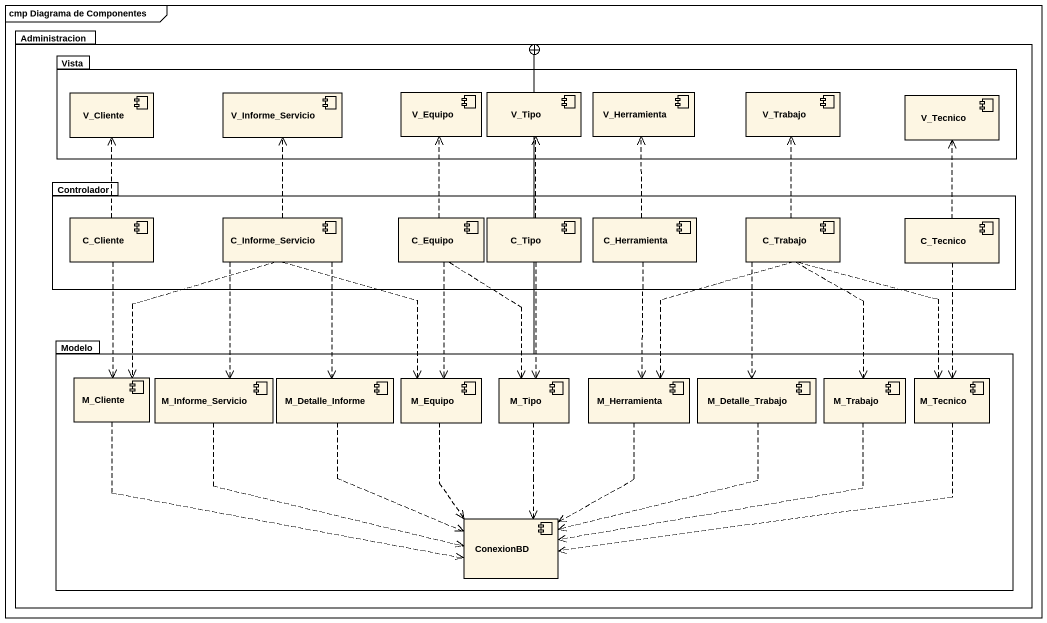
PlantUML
@startuml
mainframe cmp Diagrama de Componentes
package Administracion {
  package Vista {
    component V_Cliente
    component V_Informe_Servicio
    component V_Equipo
    component V_Tipo
    component V_Herramienta
    component V_Trabajo
    component V_Tecnico
  }
  package Controlador {
    component C_Cliente
    component C_Informe_Servicio
    component C_Equipo
    component C_Tipo
    component C_Herramienta
    component C_Trabajo
    component C_Tecnico
  }
  package Modelo {
    component M_Cliente
    component M_Informe_Servicio
    component M_Detalle_Informe
    component M_Equipo
    component M_Tipo
    component M_Herramienta
    component M_Detalle_Trabajo
    component M_Trabajo
    component M_Tecnico
    component ConexionBD
  }
}
C_Cliente .up.> V_Cliente
C_Cliente ..> M_Cliente
C_Informe_Servicio .up.> V_Informe_Servicio
C_Informe_Servicio ..> M_Cliente
C_Informe_Servicio ..> M_Informe_Servicio
C_Informe_Servicio ..> M_Detalle_Informe
C_Informe_Servicio ..> M_Equipo
C_Equipo .up.> V_Equipo
C_Equipo ..> M_Equipo
C_Equipo ..> M_Tipo
C_Tipo .up.> V_Tipo
C_Tipo ..> M_Tipo
C_Herramienta .up.> V_Herramienta
C_Herramienta ..> M_Herramienta
C_Trabajo .up.> V_Trabajo
C_Trabajo ..> M_Herramienta
C_Trabajo ..> M_Detalle_Trabajo
C_Trabajo ..> M_Trabajo
C_Trabajo ..> M_Tecnico
C_Tecnico .up.> V_Tecnico
C_Tecnico ..> M_Tecnico
Modelo -up-+ Administracion
M_Cliente .right.> ConexionBD
M_Informe_Servicio .right.> ConexionBD
M_Detalle_Informe ..> ConexionBD
M_Equipo ..> ConexionBD
M_Tipo ..> ConexionBD
M_Herramienta ..> ConexionBD
M_Detalle_Trabajo ..> ConexionBD
M_Trabajo .left.> ConexionBD
M_Tecnico .left.> ConexionBD
@enduml
